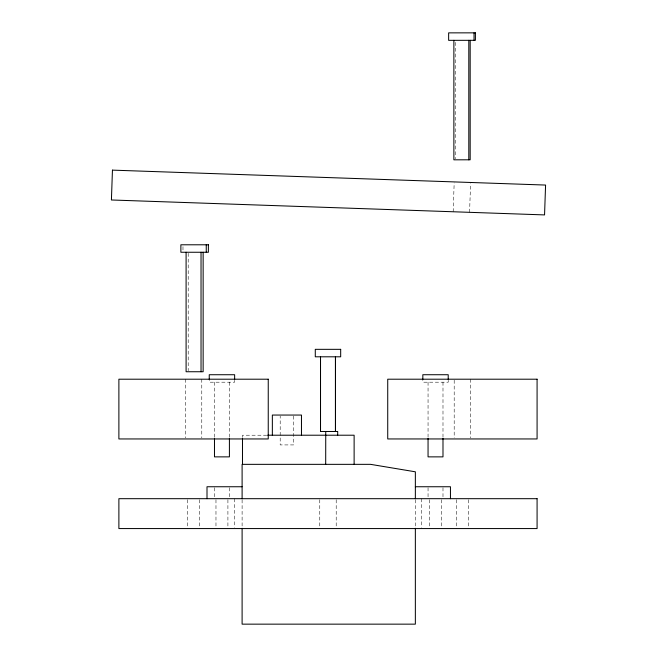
<?xml version="1.0" encoding="UTF-8"?>
<svg xmlns="http://www.w3.org/2000/svg" width="657" height="657" viewBox="0 0 657 657"><rect width="100%" height="100%" fill="white"/><g stroke="black" fill="none" stroke-linecap="round" stroke-linejoin="round"><path stroke-width="0.49" stroke-dasharray="3.29 2.46" d="M453.166 211.768L454.176 182.909M469.574 212.334L470.584 183.475M266.742 435.213L242.482 435.213L242.482 438.227M470.617 379.204L470.617 437.94M468.375 499.69L468.375 528.565M456.434 499.69L456.434 528.565M455.235 42.36L455.235 158.78M454.192 380.222L454.192 437.94M448.214 380.329L448.214 382.193L422.829 382.193L422.829 380.329M442.99 382.193L442.99 437.439M442.99 487.74L442.99 498.688M441.496 499.69L441.496 527.563M429.547 499.69L429.547 528.565M428.052 382.193L428.052 437.439M428.052 487.74L428.052 498.688M421.334 498.688L421.334 527.563M415.355 499.714L415.355 527.251M336.203 499.69L336.203 528.565M319.77 499.69L319.77 528.565M293.63 416.045L293.63 444.92L280.194 444.92L280.194 416.045M242.105 499.714L242.105 527.251M234.639 380.329L234.639 382.193L209.246 382.193L209.246 380.329M234.639 498.688L234.639 527.563M229.408 382.193L229.408 437.439M229.408 487.74L229.408 498.688M227.913 499.69L227.913 528.565M215.972 499.69L215.972 528.565M214.478 382.193L214.478 437.439M214.478 487.74L214.478 498.688M201.781 379.204L201.781 437.94M199.539 499.69L199.539 528.565M188.206 253.273L188.206 370.72M187.59 499.69L187.59 528.565M185.348 379.204L185.348 437.94M182.983 246.654L182.983 252.255"/><path stroke-width="0.99" d="M186.095 252.255L186.095 371.739L203.144 371.739L203.144 252.255M201.034 371.739L201.034 252.255M320.517 431.485L320.517 356.8L320.517 431.485L337.69 431.485L337.69 435.213M267.662 435.213L354.123 435.213L354.123 464.343M242.105 486.747L207.004 486.747L207.004 498.688M415.355 486.747L450.456 486.747L450.456 498.688M474.034 32.866L474.034 40.34M470.174 40.315L470.174 159.799L453.872 159.823L453.872 40.34M468.802 40.34L468.802 159.823M448.214 379.393L448.214 374.728L422.829 374.728L422.829 379.393M442.99 438.457L442.99 456.87L428.052 456.87L428.052 438.457M415.355 498.688L415.355 471.808L370.548 464.343L242.105 464.343L242.105 498.688M415.355 528.269L415.355 624.15L242.105 624.15L242.105 528.269M325.749 431.485L325.691 464.343M301.473 435.213L301.473 415.052L272.351 415.052L272.351 435.213M242.482 438.227L242.482 464.343M234.639 379.393L234.639 374.728L209.246 374.728L209.246 379.393M229.408 438.457L229.408 456.87L214.478 456.87L214.478 438.457M206.257 244.79L206.257 252.255M335.456 356.8L335.456 431.485L335.456 356.8M112.446 170.13L111.419 199.983L544.554 214.913L545.581 185.06L112.446 170.13M475.405 32.85L448.641 32.866L448.641 40.34L475.405 40.315L475.405 32.85M208.376 244.79L180.872 244.79L180.872 252.255L208.376 252.255L208.376 244.79M340.679 349.335L315.286 349.335L315.286 356.8L340.679 356.8L340.679 349.335M268.245 379.204L118.884 379.204L118.884 438.95L268.245 438.95L268.245 379.204M537.081 379.204L387.729 379.204L387.729 438.95L537.081 438.95L537.081 379.204M537.081 498.688L118.884 498.688L118.884 528.565L537.081 528.565L537.081 498.688"/></g></svg>
